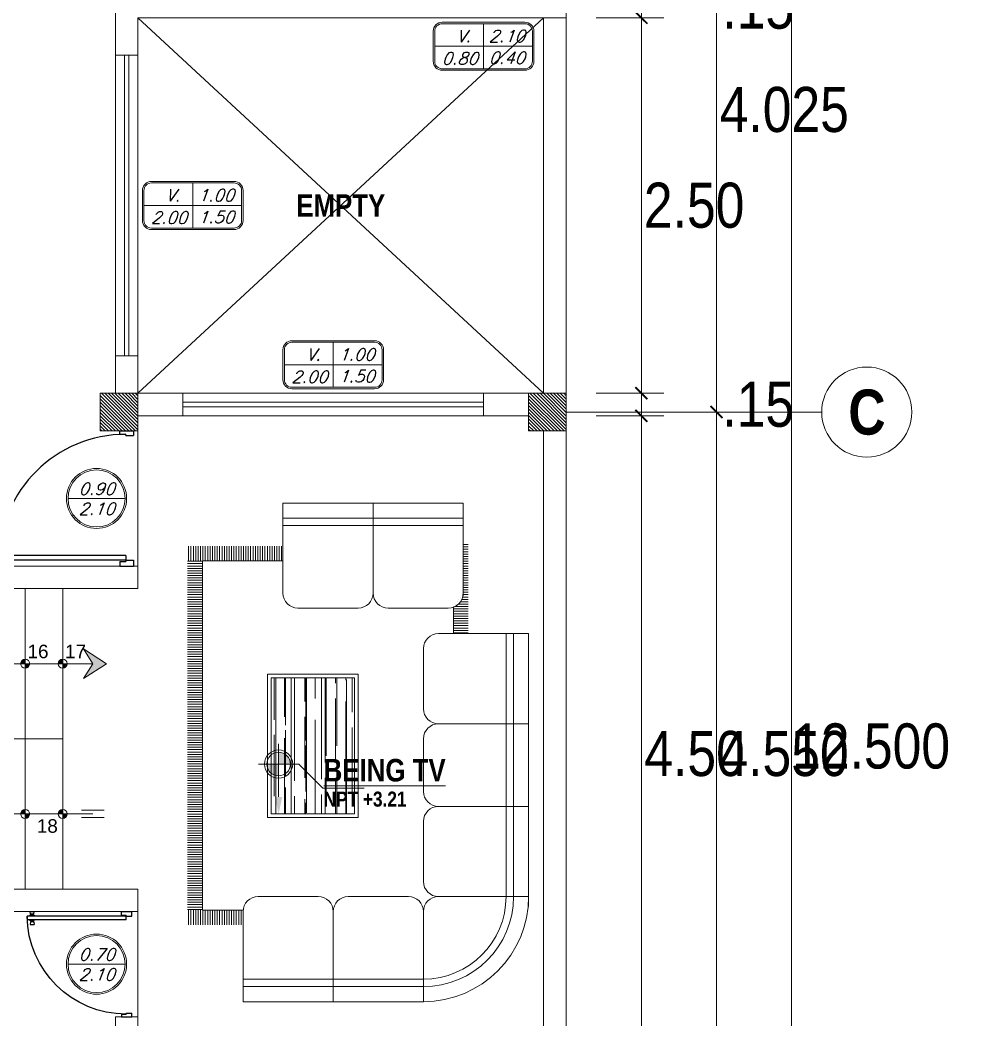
# Model space of a CAD drawing. Header units: millimetres. Extents: x 56 to 215, y 47 to 103.
# Drawn here: x 74.09 to 80.38, y 91.04 to 97.69 of the extents above; entities that cross this region are included whole.
import ezdxf
from ezdxf.enums import TextEntityAlignment as Align

# ---------------------------------------------------------------- set-up
doc = ezdxf.new("R2010")
doc.units = ezdxf.units.MM
for name, color, linetype, lineweight in [('A_Bloques', 56, 'Continuous', 15), ('A_Detalle de Vanos', 250, 'Continuous', 5), ('A_Muro con Techo', 232, 'Continuous', 40), ('A_Muro sin Techo', 134, 'Continuous', 20), ('A_Texto', 43, 'Continuous', 9), ('A_Ventana', 140, 'Continuous', 9), ('E_Columna', 3, 'Continuous', 25), ('G_Ejes', 253, 'Continuous', 20), ('G_Escalera', 40, 'Continuous', 18), ('G_Texto', 122, 'Continuous', 20)]:
    doc.layers.add(name, color=color, linetype=linetype, lineweight=lineweight)
doc.layers.add('A_Puerta', color=32, linetype='Continuous')
doc.layers.add('G_Acotación', color=171, linetype='Continuous')
doc.styles.add('Acotacion', font='ARIALN.TTF')
doc.styles.add('AMBIENTES', font='ARIALNB.TTF', dxfattribs={"height": 0.15})
doc.styles.add('Arial Marron', font='ARIALN.TTF')
doc.styles.add('ARIAL1.2', font='arial.ttf', dxfattribs={"width": 1.2})
doc.styles.add('Cotas', font='ARIALNB.TTF', dxfattribs={"height": 0.1})
doc.styles.add('Eje', font='ARIALNB.TTF', dxfattribs={"height": 0.3})
doc.styles.add('LETRAS', font='simplex1.shx', dxfattribs={"oblique": 20})
doc.dimstyles.new('Lenin_50', dxfattribs={"dimtxt": 0.3, "dimasz": 0.08, "dimexe": 0.15, "dimexo": 0.2, "dimgap": 0.03, "dimtad": 2, "dimtih": 1, "dimtoh": 1, "dimlfac": -1, "dimzin": 4, "dimdsep": 46, "dimtxsty": 'Acotacion', "dimblk": 'ARCHTICK', "dimcen": 0.08, "dimclrd": 256, "dimclre": 256, "dimclrt": 4, "dimazin": 1, "dimtm": 1e-09, "dimtfac": 1, "dimtmove": 2, "dimatfit": 2, "dimfxl": 1, "dimtolj": 1, "dimlwd": 13, "dimlwe": 18, "dimarcsym": 0})
pattern_1 = [(180, (-138.506639, -76.311573), (0, 0.015875), [])]
pattern_2 = [(90, (-138.506639, -76.311573), (0.015875, 1e-18), [])]
pattern_3 = [(135, (186.871546, 6.74542), (0.0112253202, 0.0112253202), [])]

# ---------------------------------------------------------------- blocks, each defined once
blk = doc.blocks.new('Sala 02')
h = blk.add_hatch()
h.set_pattern_fill('LINE,_O', color=256, scale=0.005)
h.set_pattern_definition(pattern_1)
edge = h.paths.add_edge_path()
edge.add_line((0.4348, 3.0575), (0.4018, 3.0575))
edge.add_line((0.4018, 3.0575), (0.4018, 2.45))
edge.add_line((0.4018, 2.45), (0.5007, 2.45))
edge.add_line((0.5007, 2.45), (0.5007, 2.6256))
edge.add_arc((0.5348, 2.7196), 0.1, 180.00153, 250.06437, ccw=False)
edge.add_line((0.4348, 2.7196), (0.4348, 3.0575))
h = blk.add_hatch()
h.set_pattern_fill('LINE,_O', color=256, scale=0.005, angle=90)
h.set_pattern_definition(pattern_2)
h.paths.add_polyline_path([(2.2692, 3.0326), (2.2692, 2.9336), (1.6348, 2.9336), (1.6348, 3.0325)])
h = blk.add_hatch()
h.set_pattern_fill('LINE,_O', color=256, scale=0.005)
h.set_pattern_definition(pattern_1)
h.paths.add_polyline_path([(2.1703, 2.9336), (2.2692, 2.9336), (2.2692, 0.6097), (2.1703, 0.6097)])
h = blk.add_hatch()
h.set_pattern_fill('AR-RROOF', color=256, scale=0.004, angle=90, style=0)
h.paths.add_polyline_path([(1.1592, 1.2505), (1.7124, 1.2505), (1.7124, 2.1547), (1.1592, 2.1547)])
h = blk.add_hatch()
h.set_pattern_fill('LINE,_O', color=256, scale=0.005, angle=90)
h.set_pattern_definition(pattern_2)
h.paths.add_polyline_path([(2.2692, 0.6097), (2.2692, 0.5108), (1.9001, 0.5108), (1.9001, 0.6097)])
at = {"color": 0, "linetype": 'Continuous', "lineweight": 5}
for p, q in [((0.4347, 3.2196), (0.4347, 3.3196)), ((0.4347, 3.2196), (0.4347, 3.3196)), ((0.4348, 2.7196), (0.4347, 3.3196)), ((1.0347, 3.3196), (0.4347, 3.3196)), ((1.0347, 3.2196), (1.0347, 3.3196)), ((1.0347, 3.2196), (1.0347, 3.3196)), ((1.0348, 2.7196), (1.0347, 3.3196)), ((1.6347, 3.3196), (1.0347, 3.3196)), ((1.0347, 3.2196), (1.0347, 3.3196)), ((1.6347, 3.2196), (1.6347, 3.3196)), ((1.6347, 3.2196), (1.6347, 3.3196)), ((1.6347, 3.2196), (1.6347, 3.3196)), ((1.6348, 2.7196), (1.6347, 3.3196)), ((0.4347, 3.2196), (1.0347, 3.2196)), ((0.4348, 2.7196), (0.4347, 3.2196)), ((1.0347, 3.2196), (1.6347, 3.2196)), ((1.0348, 2.7196), (1.0347, 3.2196)), ((1.0348, 2.7196), (1.0347, 3.2196)), ((1.6348, 2.7196), (1.6347, 3.2196)), ((1.6348, 2.7196), (1.6347, 3.2196)), ((0.4347, 3.1696), (1.0347, 3.1696)), ((1.0347, 3.1696), (1.6347, 3.1696)), ((0.5348, 2.6196), (0.9348, 2.6196)), ((1.1348, 2.6196), (1.5348, 2.6196)), ((0.1, 2.45), (0, 2.4499)), ((0, 2.4499), (0, 1.8499)), ((0.6, 2.45), (0.1, 2.45)), ((0.1, 1.85), (0.1, 2.45)), ((0.15, 1.85), (0.15, 2.45)), ((0.7, 1.95), (0.7, 2.35)), ((0.1, 1.3), (0.1, 1.9)), ((0.15, 1.3), (0.15, 1.9)), ((0.6, 1.85), (0, 1.8499)), ((0.1, 1.85), (0, 1.8499)), ((0.1, 1.85), (0, 1.8499)), ((0.1, 1.85), (0, 1.8499)), ((0.1, 1.85), (0, 1.8499)), ((0.1, 1.85), (0, 1.8499)), ((0, 0.634), (0, 1.8499)), ((0.6, 1.85), (0.1, 1.85)), ((0.6, 1.85), (0.1, 1.85)), ((0.6, 1.85), (0.1, 1.85)), ((0.6, 1.85), (0.1, 1.85)), ((0.7, 1.4), (0.7, 1.75)), ((0.1, 1.3), (0, 1.2999)), ((0.1, 1.3), (0, 1.2999)), ((0.1, 1.3), (0.1, 0.7)), ((0.6, 1.3), (0.1, 1.3)), ((0.6, 1.3), (0.1, 1.3)), ((0.15, 1.3), (0.15, 0.7)), ((0.7, 1.2), (0.7, 0.8)), ((0.1, 0.7), (0, 0.6999)), ((0.6, 0.7), (0.1, 0.7)), ((1.2, 0.7), (0.8, 0.7)), ((1.8, 0.7), (1.4, 0.7)), ((0.7001, 0.6), (0.7001, 0.1)), ((1.3001, 0.6), (1.3001, 0.1)), ((1.3001, 0.6), (1.3001, 0.1)), ((1.3001, 0.6), (1.3001, 0.1)), ((1.9001, 0.6), (1.9001, 0.1)), ((1.9001, 0.6), (1.9001, 0)), ((1.3001, 0.15), (0.7001, 0.15)), ((1.9001, 0.15), (1.3001, 0.15)), ((0.7001, 0.1), (0.7001, 0)), ((1.3001, 0.1), (0.7001, 0.1)), ((1.9001, 0.1), (1.3001, 0.1)), ((1.3001, 0.1), (1.3001, 0)), ((1.3001, 0.1), (1.3001, 0)), ((1.3001, 0.1), (1.3001, 0)), ((1.9001, 0.1), (1.9001, 0)), ((1.9001, 0.1), (1.9001, 0)), ((1.3001, 0), (1.9001, 0)), ((0.7001, 0), (1.3001, 0))]:
    blk.add_line(p, q, dxfattribs=at)
at = {"color": 0}
for p, q in [((1.1592, 2.1547), (1.1592, 1.2505)), ((1.7124, 2.1547), (1.1592, 2.1547)), ((1.7124, 1.2505), (1.7124, 2.1547)), ((1.1592, 1.2505), (1.7124, 1.2505))]:
    blk.add_line(p, q, dxfattribs=at)
for points in [[(1.8996, 0.6097), (2.1703, 0.6097), (2.1703, 2.9336), (1.6348, 2.9336)], [(0.5007, 2.6256), (0.5007, 2.45)]]:
    blk.add_lwpolyline(points)
blk.add_lwpolyline([(0.5029, 2.6248, -0.322044), (0.4348, 2.7196), (0.4348, 2.8575)], format="xyb")
for points in [[(1.1342, 1.2255), (1.7374, 1.2255), (1.7374, 2.1797), (1.1342, 2.1797)], [(1.1592, 1.2505), (1.7124, 1.2505), (1.7124, 2.1547), (1.1592, 2.1547)]]:
    blk.add_lwpolyline(points, close=True)
at = {"color": 0, "linetype": 'Continuous', "lineweight": 5}
for centre, radius, start, end in [((0.5348, 2.7196), 0.1, 180.00153, 270.00153), ((0.9348, 2.7196), 0.1, 270.00153, 0.00153), ((1.1348, 2.7196), 0.1, 180.00153, 270.00153), ((1.5348, 2.7196), 0.1, 270.00153, 0.00153), ((0.6, 2.35), 0.1, 0.00153, 90.00153), ((0.6, 1.95), 0.1, 270.00153, 0.00153), ((0.6, 1.75), 0.1, 0.00153, 90.00153), ((0.6, 1.75), 0.1, 0.00153, 90.00153), ((0.6, 1.4), 0.1, 270.00153, 0.00153), ((0.6, 1.2), 0.1, 0.00153, 90.00153), ((0.6, 0.8), 0.1, 270.00153, 0.00153), ((0.7, 0.7), 0.7, 180.00153, 270.00153), ((0.7, 0.7), 0.6, 180.00153, 270.00153), ((0.7, 0.7), 0.55, 180.00153, 270.00153), ((0.6001, 0.6), 0.1, 0.00153, 90.00153), ((0.8001, 0.6), 0.1, 90.00153, 180.00153), ((1.2001, 0.6), 0.1, 0.00153, 90.00153), ((1.4001, 0.6), 0.1, 90.00153, 180.00153), ((1.8001, 0.6), 0.1, 0.00153, 90.00153)]:
    blk.add_arc(centre, radius, start, end, dxfattribs=at)
blk = doc.blocks.new('Puerta 02')
for p, q in [((0.0239, 0.9132), (0, 0.918)), ((0, 0.918), (0, 0.8782)), ((0.0239, 0.9068), (0.0239, 0.9132)), ((0.0277, 0.9068), (0.0239, 0.9068)), ((0.0239, 0.8893), (0.0239, 0.9068)), ((0.0277, 0.8893), (0.0239, 0.8893)), ((0.0239, 0.8893), (0.0239, 0.883)), ((0.0317, 0.9092), (0.0277, 0.9092)), ((0.0277, 0.9068), (0.0277, 0.9092)), ((0.0277, 0.8893), (0.0277, 0.9068)), ((0.0277, 0.8893), (0.0277, 0.8869)), ((0.0317, 0.9092), (0.0317, 0.9124)), ((0.0357, 0.9124), (0.0317, 0.9124)), ((0.0317, 0.8869), (0.0317, 0.9092)), ((0.042, 0.9243), (0.0357, 0.9124)), ((0.0357, 0.8838), (0.0357, 0.9124)), ((0.042, 0.8718), (0.042, 0.9243)), ((0.0436, 0.9243), (0.042, 0.9243)), ((0.0436, 0.9463), (0.0784, 0.9463)), ((0.0436, 0.005), (0.0436, 0.9463)), ((0.0784, 0.005), (0.0784, 0.9463)), ((0.0784, 0.9243), (0.08, 0.9243)), ((0.0789, 0.8981), (0.0789, 0.8981)), ((0.0789, 0.8981), (0.0789, 0.8981)), ((0.08, 0.8718), (0.08, 0.9243)), ((0.08, 0.9243), (0.0863, 0.9124)), ((0.0863, 0.8838), (0.0863, 0.9124)), ((0.0863, 0.9124), (0.0903, 0.9124)), ((0.0903, 0.9092), (0.0903, 0.9124)), ((0.0903, 0.9092), (0.0943, 0.9092)), ((0.0903, 0.8869), (0.0903, 0.9092)), ((0.0943, 0.9068), (0.0943, 0.9092)), ((0.0943, 0.8893), (0.0943, 0.9068)), ((0.0943, 0.9068), (0.0983, 0.9068)), ((0.0943, 0.8893), (0.0943, 0.8869)), ((0.0943, 0.8893), (0.0983, 0.8893)), ((0.0983, 0.9132), (0.1221, 0.918)), ((0.0983, 0.9068), (0.0983, 0.9132)), ((0.0983, 0.8893), (0.0983, 0.9068)), ((0.0983, 0.8893), (0.0983, 0.883)), ((0.1221, 0.918), (0.1221, 0.8782)), ((0.0239, 0.883), (0, 0.8782)), ((0.0317, 0.8869), (0.0277, 0.8869)), ((0.0317, 0.8869), (0.0317, 0.8838)), ((0.0357, 0.8838), (0.0317, 0.8838)), ((0.042, 0.8718), (0.0357, 0.8838)), ((0.0436, 0.8718), (0.042, 0.8718)), ((0.0784, 0.8718), (0.08, 0.8718)), ((0.08, 0.8718), (0.0863, 0.8838)), ((0.0863, 0.8838), (0.0903, 0.8838)), ((0.0903, 0.8869), (0.0943, 0.8869)), ((0.0903, 0.8869), (0.0903, 0.8838)), ((0.0983, 0.883), (0.1221, 0.8782)), ((0, 0.05), (0, -0.05)), ((0.0336, 0.05), (0, 0.05)), ((0.0336, 0.05), (0.0336, 0.005)), ((0.0436, 0.005), (0.0336, 0.005)), ((0.0783, 0.005), (0.0433, 0.005)), ((0.0436, 0.005), (0.0436, -0.05)), ((0.965, 0.005), (0.975, 0.005)), ((0.965, 0.005), (0.965, -0.05)), ((0.975, 0.05), (0.975, 0.005)), ((0.975, 0.05), (1, 0.05)), ((1, 0.05), (1, -0.05)), ((0.0436, -0.05), (0, -0.05)), ((1, -0.05), (0.965, -0.05))]:
    blk.add_line(p, q)
blk.add_arc((0.0336, 0.005), 0.9414, 0, 89.39134)
blk = doc.blocks.new('TITULP')
h = blk.add_hatch(color=1)
h.paths.add_polyline_path([(0, -0.0554), (0, -0.134), (0.0785, -0.134, 0.414214)])
h.paths.add_polyline_path([(0, -0.134), (-0.0785, -0.134, 0.414214), (0, -0.2125)])
for p, q in [((0, -0.3527), (0, 0)), ((-0.134, -0.134), (0.134, -0.134)), ((0.2939, -0.2939), (0.5699, -0.2939))]:
    blk.add_line(p, q)
at = {"lineweight": 18}
blk.add_line((0.134, -0.134), (0.2939, -0.2939), dxfattribs=at)
for radius in [0.0937, 0.0785]:
    blk.add_circle((0, -0.134), radius)
blk.add_solid([(0.0242, -0.3527), (0, -0.4678), (-0.0242, -0.3527)])
at = {"style": 'Arial Marron', "width": 1.35}
blk.add_attdef('%%USALA', text='', height=0.14, dxfattribs=at).set_placement((0.3052, -0.1124), align=Align.TOP_LEFT)
at = {"style": 'Arial Marron', "width": 1.1}
blk.add_attdef('NPT%%P0.00', text='', height=0.1, dxfattribs=at).set_placement((0.6033, -0.3972), align=Align.MIDDLE_CENTER)
at = {"style": 'Arial Marron'}
blk.add_attdef('PISO', text='', height=0.08, dxfattribs=at).set_placement((0.6033, -0.5391), align=Align.MIDDLE_CENTER)
blk = doc.blocks.new('Eri')
blk.add_line((-1.7, 0), (0, 0))
blk.add_circle((-2, 0), 0.3)
at = {"color": 1, "style": 'Eje', "flags": 4}
blk.add_attdef('H', text='', height=0.3, dxfattribs=at).set_placement((-2, 0), align=Align.MIDDLE_CENTER)
blk = doc.blocks.new('_ArchTick')
at = {"color": 0, "linetype": 'ByBlock', "const_width": 0.15}
blk.add_lwpolyline([(-0.5, -0.5), (0.5, 0.5)], dxfattribs=at)
blk = doc.blocks.new('*D70')
at = {"layer": 'Defpoints', "color": 0, "transparency": 16777216}
for p in [(77.7255, 99.1087), (79.2255, 99.1087), (77.7255, 86.6087)]:
    blk.add_point(p, dxfattribs=at)
at = {"layer": 'G_Acotación', "lineweight": 18, "transparency": 16777216}
for p, q in [((77.9255, 99.1087), (79.3755, 99.1087)), ((77.9255, 86.6087), (79.3755, 86.6087))]:
    blk.add_line(p, q, dxfattribs=at)
at = {"layer": 'G_Acotación', "lineweight": 13, "transparency": 16777216}
blk.add_line((79.2255, 86.6087), (79.2255, 99.1087), dxfattribs=at)
at = {"layer": 'G_Acotación', "lineweight": 13, "transparency": 16777216, "xscale": 0.08, "yscale": 0.08, "zscale": 0.08}
for p, rotation in [((79.2255, 99.1087), 90), ((79.2255, 86.6087), 270)]:
    blk.add_blockref('_ArchTick', p, dxfattribs=dict(at, rotation=rotation))
at = {"layer": 'G_Acotación', "color": 4, "lineweight": 5, "transparency": 16777216, "insert": (79.7542, 92.8587), "char_height": 0.3, "attachment_point": 5, "style": 'Acotacion'}
blk.add_mtext('\\A1;12.500', dxfattribs=at)
blk = doc.blocks.new('*D72')
at = {"layer": 'Defpoints', "color": 0, "transparency": 16777216}
for p in [(77.7255, 95.0837), (78.7255, 95.0837), (77.7255, 90.5337)]:
    blk.add_point(p, dxfattribs=at)
at = {"layer": 'G_Acotación', "lineweight": 18, "transparency": 16777216}
for p, q in [((77.9255, 95.0837), (78.8755, 95.0837)), ((77.9255, 90.5337), (78.8755, 90.5337))]:
    blk.add_line(p, q, dxfattribs=at)
at = {"layer": 'G_Acotación', "lineweight": 13, "transparency": 16777216}
blk.add_line((78.7255, 90.5337), (78.7255, 95.0837), dxfattribs=at)
at = {"layer": 'G_Acotación', "lineweight": 13, "transparency": 16777216, "xscale": 0.08, "yscale": 0.08, "zscale": 0.08}
for p, rotation in [((78.7255, 95.0837), 90), ((78.7255, 90.5337), 270)]:
    blk.add_blockref('_ArchTick', p, dxfattribs=dict(at, rotation=rotation))
at = {"layer": 'G_Acotación', "color": 4, "lineweight": 5, "transparency": 16777216, "insert": (79.1751, 92.8087), "char_height": 0.3, "attachment_point": 5, "style": 'Acotacion'}
blk.add_mtext('\\A1;4.550', dxfattribs=at)
blk = doc.blocks.new('*D73')
at = {"layer": 'Defpoints', "color": 0, "transparency": 16777216}
for p in [(77.7255, 99.1087), (78.7255, 99.1087), (77.7255, 95.0837)]:
    blk.add_point(p, dxfattribs=at)
at = {"layer": 'G_Acotación', "lineweight": 18, "transparency": 16777216}
for p, q in [((77.9255, 99.1087), (78.8755, 99.1087)), ((77.9255, 95.0837), (78.8755, 95.0837))]:
    blk.add_line(p, q, dxfattribs=at)
at = {"layer": 'G_Acotación', "lineweight": 13, "transparency": 16777216}
blk.add_line((78.7255, 95.0837), (78.7255, 99.1087), dxfattribs=at)
at = {"layer": 'G_Acotación', "lineweight": 13, "transparency": 16777216, "xscale": 0.08, "yscale": 0.08, "zscale": 0.08}
for p, rotation in [((78.7255, 99.1087), 90), ((78.7255, 95.0837), 270)]:
    blk.add_blockref('_ArchTick', p, dxfattribs=dict(at, rotation=rotation))
at = {"layer": 'G_Acotación', "color": 4, "lineweight": 5, "transparency": 16777216, "insert": (79.1764, 97.0962), "char_height": 0.3, "attachment_point": 5, "style": 'Acotacion'}
blk.add_mtext('\\A1;4.025', dxfattribs=at)
blk = doc.blocks.new('*D149')
at = {"layer": 'Defpoints', "color": 0, "transparency": 16777216}
for p in [(77.7255, 97.8587), (77.7255, 97.7087), (78.2255, 97.7087)]:
    blk.add_point(p, dxfattribs=at)
at = {"layer": 'G_Acotación', "lineweight": 18, "transparency": 16777216}
for p, q in [((77.9255, 97.8587), (78.3755, 97.8587)), ((77.9255, 97.7087), (78.3755, 97.7087))]:
    blk.add_line(p, q, dxfattribs=at)
at = {"layer": 'G_Acotación', "lineweight": 13, "transparency": 16777216}
blk.add_line((78.2255, 97.8587), (78.2255, 97.7087), dxfattribs=at)
at = {"layer": 'G_Acotación', "lineweight": 13, "transparency": 16777216, "xscale": 0.08, "yscale": 0.08, "zscale": 0.08}
for p, rotation in [((78.2255, 97.8587), 90), ((78.2255, 97.7087), 270)]:
    blk.add_blockref('_ArchTick', p, dxfattribs=dict(at, rotation=rotation))
at = {"layer": 'G_Acotación', "color": 4, "lineweight": 5, "transparency": 16777216, "insert": (79.0032, 97.7837), "char_height": 0.3, "attachment_point": 5, "style": 'Acotacion'}
blk.add_mtext('\\A1;.15', dxfattribs=at)
blk = doc.blocks.new('*D150')
at = {"layer": 'Defpoints', "color": 0, "transparency": 16777216}
for p in [(77.7255, 97.7087), (77.7255, 95.2087), (78.2255, 95.2087)]:
    blk.add_point(p, dxfattribs=at)
at = {"layer": 'G_Acotación', "lineweight": 18, "transparency": 16777216}
for p, q in [((77.9255, 97.7087), (78.3755, 97.7087)), ((77.9255, 95.2087), (78.3755, 95.2087))]:
    blk.add_line(p, q, dxfattribs=at)
at = {"layer": 'G_Acotación', "lineweight": 13, "transparency": 16777216}
blk.add_line((78.2255, 97.7087), (78.2255, 95.2087), dxfattribs=at)
at = {"layer": 'G_Acotación', "lineweight": 13, "transparency": 16777216, "xscale": 0.08, "yscale": 0.08, "zscale": 0.08}
for p, rotation in [((78.2255, 97.7087), 90), ((78.2255, 95.2087), 270)]:
    blk.add_blockref('_ArchTick', p, dxfattribs=dict(at, rotation=rotation))
at = {"layer": 'G_Acotación', "color": 4, "lineweight": 5, "transparency": 16777216, "insert": (78.5767, 96.4587), "char_height": 0.3, "attachment_point": 5, "style": 'Acotacion'}
blk.add_mtext('\\A1;2.50', dxfattribs=at)
blk = doc.blocks.new('*D151')
at = {"layer": 'Defpoints', "color": 0, "transparency": 16777216}
for p in [(77.7255, 95.2087), (77.7255, 95.0587), (78.2255, 95.0587)]:
    blk.add_point(p, dxfattribs=at)
at = {"layer": 'G_Acotación', "lineweight": 18, "transparency": 16777216}
for p, q in [((77.9255, 95.2087), (78.3755, 95.2087)), ((77.9255, 95.0587), (78.3755, 95.0587))]:
    blk.add_line(p, q, dxfattribs=at)
at = {"layer": 'G_Acotación', "lineweight": 13, "transparency": 16777216}
blk.add_line((78.2255, 95.2087), (78.2255, 95.0587), dxfattribs=at)
at = {"layer": 'G_Acotación', "lineweight": 13, "transparency": 16777216, "xscale": 0.08, "yscale": 0.08, "zscale": 0.08}
for p, rotation in [((78.2255, 95.2087), 90), ((78.2255, 95.0587), 270)]:
    blk.add_blockref('_ArchTick', p, dxfattribs=dict(at, rotation=rotation))
at = {"layer": 'G_Acotación', "color": 4, "lineweight": 5, "transparency": 16777216, "insert": (79.0032, 95.1337), "char_height": 0.3, "attachment_point": 5, "style": 'Acotacion'}
blk.add_mtext('\\A1;.15', dxfattribs=at)
blk = doc.blocks.new('*D152')
at = {"layer": 'Defpoints', "color": 0, "transparency": 16777216}
for p in [(77.7255, 95.0587), (77.7255, 90.5587), (78.2255, 90.5587)]:
    blk.add_point(p, dxfattribs=at)
at = {"layer": 'G_Acotación', "lineweight": 18, "transparency": 16777216}
for p, q in [((77.9255, 95.0587), (78.3755, 95.0587)), ((77.9255, 90.5587), (78.3755, 90.5587))]:
    blk.add_line(p, q, dxfattribs=at)
at = {"layer": 'G_Acotación', "lineweight": 13, "transparency": 16777216}
blk.add_line((78.2255, 95.0587), (78.2255, 90.5587), dxfattribs=at)
at = {"layer": 'G_Acotación', "lineweight": 13, "transparency": 16777216, "xscale": 0.08, "yscale": 0.08, "zscale": 0.08}
for p, rotation in [((78.2255, 95.0587), 90), ((78.2255, 90.5587), 270)]:
    blk.add_blockref('_ArchTick', p, dxfattribs=dict(at, rotation=rotation))
at = {"layer": 'G_Acotación', "color": 4, "lineweight": 5, "transparency": 16777216, "insert": (78.5795, 92.8087), "char_height": 0.3, "attachment_point": 5, "style": 'Acotacion'}
blk.add_mtext('\\A1;4.50', dxfattribs=at)

msp = doc.modelspace()

# ---------------------------------------------------------------- hatches: boundary and pattern name
at = {"layer": 'E_Columna', "lineweight": 5}
h = msp.add_hatch(dxfattribs=at)
h.set_pattern_fill('LINE', color=256, scale=0.005, angle=45, style=0)
h.set_pattern_definition(pattern_3)
h.paths.add_polyline_path([(74.8755, 94.9587), (74.6255, 94.9587), (74.6255, 95.2087), (74.8755, 95.2087)])
h = msp.add_hatch(dxfattribs=at)
h.set_pattern_fill('LINE', color=256, scale=0.005, angle=45, style=0)
h.set_pattern_definition(pattern_3)
h.paths.add_polyline_path([(77.7255, 94.9587), (77.4755, 94.9587), (77.4755, 95.2087), (77.7255, 95.2087)])
at = {"layer": 'G_Escalera', "lineweight": 5}
msp.add_hatch(color=3, dxfattribs=at).paths.add_polyline_path([(74.6674, 93.4087), (74.5143, 93.3095), (74.5755, 93.4087), (74.5143, 93.5079)])
h = msp.add_hatch(color=3, dxfattribs=at)
h.paths.add_polyline_path([(74.0955, 93.4087, -0.414214), (74.1255, 93.4387), (74.1255, 93.4087)])
h.paths.add_polyline_path([(74.1255, 93.4087), (74.1555, 93.4087, -0.414214), (74.1255, 93.3787)])
h = msp.add_hatch(color=3, dxfattribs=at)
h.paths.add_polyline_path([(74.0955, 93.4087, -0.414214), (74.1255, 93.4387), (74.1255, 93.4087)])
h.paths.add_polyline_path([(74.1255, 93.4087), (74.1555, 93.4087, -0.414214), (74.1255, 93.3787)])
h = msp.add_hatch(color=3, dxfattribs=at)
h.paths.add_polyline_path([(74.3455, 93.4087, -0.414214), (74.3755, 93.4387), (74.3755, 93.4087)])
h.paths.add_polyline_path([(74.3755, 93.4087), (74.4055, 93.4087, -0.414214), (74.3755, 93.3787)])
h = msp.add_hatch(color=3, dxfattribs=at)
h.paths.add_polyline_path([(74.3455, 93.4087, -0.414214), (74.3755, 93.4387), (74.3755, 93.4087)])
h.paths.add_polyline_path([(74.3755, 93.4087), (74.4055, 93.4087, -0.414214), (74.3755, 93.3787)])
h = msp.add_hatch(color=3, dxfattribs=at)
h.paths.add_polyline_path([(74.0955, 92.4087, -0.414214), (74.1255, 92.4387), (74.1255, 92.4087)])
h.paths.add_polyline_path([(74.1255, 92.4087), (74.1555, 92.4087, -0.414214), (74.1255, 92.3787)])
h = msp.add_hatch(color=3, dxfattribs=at)
h.paths.add_polyline_path([(74.0955, 92.4087, -0.414214), (74.1255, 92.4387), (74.1255, 92.4087)])
h.paths.add_polyline_path([(74.1255, 92.4087), (74.1555, 92.4087, -0.414214), (74.1255, 92.3787)])
h = msp.add_hatch(color=3, dxfattribs=at)
h.paths.add_polyline_path([(74.3455, 92.4087, -0.414214), (74.3755, 92.4387), (74.3755, 92.4087)])
h.paths.add_polyline_path([(74.3755, 92.4087), (74.4055, 92.4087, -0.414214), (74.3755, 92.3787)])
h = msp.add_hatch(color=3, dxfattribs=at)
h.paths.add_polyline_path([(74.3455, 92.4087, -0.414214), (74.3755, 92.4387), (74.3755, 92.4087)])
h.paths.add_polyline_path([(74.3755, 92.4087), (74.4055, 92.4087, -0.414214), (74.3755, 92.3787)])

# ---------------------------------------------------------------- linework, layer by layer
at = {"layer": 'A_Detalle de Vanos', "linetype": 'ByBlock', "lineweight": 5}
for p, q in [((77.1755, 97.6687), (77.1755, 97.3687)), ((75.2405, 96.6087), (75.2405, 96.3087)), ((76.1755, 95.5487), (76.1755, 95.2487))]:
    msp.add_line(p, q, dxfattribs=at)
at = {"layer": 'A_Detalle de Vanos', "lineweight": 5}
for p, q in [((77.5005, 97.5187), (76.8505, 97.5187)), ((75.5655, 96.4587), (74.9155, 96.4587)), ((76.5005, 95.3987), (75.8505, 95.3987))]:
    msp.add_line(p, q, dxfattribs=at)
at = {"layer": 'A_Detalle de Vanos', "linetype": 'Continuous', "lineweight": 5}
for p, q in [((74.7905, 94.5087), (74.4105, 94.5087)), ((74.7905, 91.4087), (74.4105, 91.4087))]:
    msp.add_line(p, q, dxfattribs=at)
at = {"layer": 'A_Detalle de Vanos', "lineweight": 5}
for points in [[(76.8405, 97.6187, -0.414214), (76.9005, 97.6787), (77.4505, 97.6787, -0.414214), (77.5105, 97.6187), (77.5105, 97.4187, -0.414214), (77.4505, 97.3587), (76.9005, 97.3587, -0.414214), (76.8405, 97.4187)], [(76.8505, 97.6187, -0.414214), (76.9005, 97.6687), (77.4505, 97.6687, -0.414214), (77.5005, 97.6187), (77.5005, 97.4187, -0.414214), (77.4505, 97.3687), (76.9005, 97.3687, -0.414214), (76.8505, 97.4187)], [(75.5755, 96.5587, 0.414214), (75.5155, 96.6187), (74.9655, 96.6187, 0.414214), (74.9055, 96.5587), (74.9055, 96.3587, 0.414214), (74.9655, 96.2987), (75.5155, 96.2987, 0.414214), (75.5755, 96.3587)], [(75.5655, 96.5587, 0.414214), (75.5155, 96.6087), (74.9655, 96.6087, 0.414214), (74.9155, 96.5587), (74.9155, 96.3587, 0.414214), (74.9655, 96.3087), (75.5155, 96.3087, 0.414214), (75.5655, 96.3587)], [(76.5105, 95.4987, 0.414214), (76.4505, 95.5587), (75.9005, 95.5587, 0.414214), (75.8405, 95.4987), (75.8405, 95.2987, 0.414214), (75.9005, 95.2387), (76.4505, 95.2387, 0.414214), (76.5105, 95.2987)], [(76.5005, 95.4987, 0.414214), (76.4505, 95.5487), (75.9005, 95.5487, 0.414214), (75.8505, 95.4987), (75.8505, 95.2987, 0.414214), (75.9005, 95.2487), (76.4505, 95.2487, 0.414214), (76.5005, 95.2987)]]:
    msp.add_lwpolyline(points, format="xyb", close=True, dxfattribs=at)
at = {"layer": 'A_Detalle de Vanos', "linetype": 'Continuous', "lineweight": 5}
for centre, radius in [((74.6005, 94.5087), 0.2), ((74.6005, 94.5087), 0.19), ((74.6005, 91.4087), 0.2), ((74.6005, 91.4087), 0.19)]:
    msp.add_circle(centre, radius, dxfattribs=at)
at = {"layer": 'A_Muro con Techo', "lineweight": 5}
for points in [[(74.8755, 97.4587), (74.8755, 97.7087), (77.7255, 97.7087), (77.7255, 99.1087), (71.7255, 99.1087), (71.7255, 86.4587)], [(71.9755, 98.9587), (74.6255, 98.9587), (74.6255, 98.8587), (74.7255, 98.8587), (74.7255, 98.5587), (74.8755, 98.5587), (74.8755, 98.9587), (77.5755, 98.9587), (77.5755, 97.8587), (74.7255, 97.8587), (74.7255, 97.4587), (74.8755, 97.4587)], [(75.1755, 95.0587), (74.8755, 95.0587), (74.8755, 94.9587), (74.6255, 94.9587), (74.6255, 95.2087), (74.7255, 95.2087), (74.7255, 95.4587), (74.8755, 95.4587), (74.8755, 95.2087), (75.1755, 95.2087), (75.1755, 95.0587)], [(77.7255, 86.6087), (77.4755, 86.6087), (77.4755, 86.8587), (77.5755, 86.8587), (77.5755, 90.4087), (75.9255, 90.4087), (75.9255, 89.3587), (75.7755, 89.3587), (75.7755, 90.5587), (77.4755, 90.5587), (77.4755, 90.6587), (77.5755, 90.6587), (77.5755, 94.9587), (77.4755, 94.9587), (77.4755, 95.0587), (77.1755, 95.0587), (77.1755, 95.2087)], [(77.1755, 95.2087), (77.7255, 95.2087), (77.7255, 86.6087)], [(71.8755, 93.9087), (74.8755, 93.9087), (74.8755, 94.0587), (73.8255, 94.0587)], [(71.8755, 91.7587), (74.8755, 91.7587), (74.8755, 91.9087), (71.8755, 91.9087)], [(74.8755, 90.4087), (74.8755, 91.0587), (74.7255, 91.0587), (74.7255, 90.6587)]]:
    msp.add_lwpolyline(points, dxfattribs=at)
at = {"layer": 'A_Muro sin Techo', "lineweight": 5}
for p, q in [((77.5755, 95.2087), (74.8755, 97.7087)), ((77.5755, 97.7087), (74.8755, 95.2087))]:
    msp.add_line(p, q, dxfattribs=at)
msp.add_lwpolyline([(77.5755, 97.7087), (77.7255, 97.7087), (77.7255, 95.2087), (77.5755, 95.2087)], close=True, dxfattribs=at)
at = {"layer": 'A_Puerta', "lineweight": 5}
for p, q in [((74.8755, 94.0587), (74.8755, 94.9587)), ((74.8755, 91.0587), (74.8755, 91.7587))]:
    msp.add_line(p, q, dxfattribs=at)
at = {"layer": 'A_Ventana', "color": 2, "lineweight": 5}
for p, q in [((74.7255, 97.4587), (74.8005, 97.4587)), ((74.7255, 97.4587), (74.7255, 95.4587)), ((74.8755, 97.4587), (74.8005, 97.4587)), ((74.8755, 97.4587), (74.8755, 95.4587)), ((74.7255, 95.4587), (74.8005, 95.4587)), ((74.8755, 95.4587), (74.8005, 95.4587)), ((75.1755, 95.2087), (75.1755, 95.1337)), ((75.1755, 95.2087), (77.1755, 95.2087)), ((77.1755, 95.2087), (77.1755, 95.1337)), ((75.1755, 95.0587), (75.1755, 95.1337)), ((77.1755, 95.0587), (77.1755, 95.1337)), ((75.1755, 95.0587), (77.1755, 95.0587))]:
    msp.add_line(p, q, dxfattribs=at)
at = {"layer": 'A_Ventana', "lineweight": 5}
for p, q in [((74.7855, 97.4587), (74.7855, 95.4587)), ((74.8155, 97.4587), (74.8155, 95.4587)), ((75.1755, 95.1487), (77.1755, 95.1487)), ((75.1755, 95.1187), (77.1755, 95.1187))]:
    msp.add_line(p, q, dxfattribs=at)
at = {"layer": 'E_Columna', "lineweight": 5}
for points in [[(74.8755, 94.9587), (74.6255, 94.9587), (74.6255, 95.2087), (74.8755, 95.2087)], [(77.7255, 94.9587), (77.4755, 94.9587), (77.4755, 95.2087), (77.7255, 95.2087)]]:
    msp.add_lwpolyline(points, close=True, dxfattribs=at)
at = {"layer": 'G_Escalera', "color": 3, "lineweight": 5}
for p, q in [((74.1555, 93.4087), (74.0955, 93.4087)), ((74.1555, 93.4087), (74.0955, 93.4087)), ((74.1255, 93.3787), (74.1255, 93.4387)), ((74.1255, 93.3787), (74.1255, 93.4387)), ((74.4055, 93.4087), (74.3455, 93.4087)), ((74.4055, 93.4087), (74.3455, 93.4087)), ((74.3755, 93.3787), (74.3755, 93.4387)), ((74.3755, 93.3787), (74.3755, 93.4387)), ((74.1555, 92.4087), (74.0955, 92.4087)), ((74.1555, 92.4087), (74.0955, 92.4087)), ((74.1255, 92.3787), (74.1255, 92.4387)), ((74.1255, 92.3787), (74.1255, 92.4387)), ((74.4055, 92.4087), (74.3455, 92.4087)), ((74.4055, 92.4087), (74.3455, 92.4087)), ((74.3755, 92.3787), (74.3755, 92.4387)), ((74.3755, 92.3787), (74.3755, 92.4387)), ((74.5005, 92.4337), (74.6505, 92.4337)), ((74.5005, 92.3837), (74.6505, 92.3837))]:
    msp.add_line(p, q, dxfattribs=at)
at = {"layer": 'G_Escalera', "lineweight": 5}
for points in [[(73.8755, 92.9087), (73.8755, 93.9087), (74.1255, 93.9087), (74.1255, 92.9087)], [(74.1255, 92.9087), (74.1255, 93.9087), (74.3755, 93.9087), (74.3755, 92.9087)], [(73.8755, 91.9087), (73.8755, 92.9087), (74.1255, 92.9087), (74.1255, 91.9087)], [(74.1255, 91.9087), (74.1255, 92.9087), (74.3755, 92.9087), (74.3755, 91.9087)]]:
    msp.add_lwpolyline(points, close=True, dxfattribs=at)
at = {"layer": 'G_Escalera', "color": 3, "lineweight": 5}
msp.add_lwpolyline([(74.6674, 93.4087), (74.5143, 93.3095), (74.5755, 93.4087), (74.5143, 93.5079)], close=True, dxfattribs=at)
at = {"layer": 'G_Escalera', "color": 5, "lineweight": 5}
msp.add_lwpolyline([(74.3755, 92.4087), (74.5755, 92.4087), (74.3755, 92.4087), (74.1255, 92.4087), (73.8755, 92.4087), (73.1255, 92.4087), (72.8755, 92.4087), (72.3755, 92.4087), (72.3755, 93.4087), (74.3755, 93.4087), (74.5755, 93.4087)], dxfattribs=at)
at = {"layer": 'G_Escalera', "color": 3, "lineweight": 5}
for centre in [(74.1255, 93.4087), (74.1255, 93.4087), (74.3755, 93.4087), (74.3755, 93.4087), (74.1255, 92.4087), (74.1255, 92.4087), (74.3755, 92.4087), (74.3755, 92.4087)]:
    msp.add_circle(centre, 0.03, dxfattribs=at)

# ---------------------------------------------------------------- block references
at = {"layer": 'A_Bloques', "lineweight": 5, "xscale": -1, "rotation": 359.9999999999997}
msp.add_blockref('Sala 02', (77.4755, 91.1587), dxfattribs=at)
at = {"layer": 'A_Puerta', "lineweight": 5, "rotation": 90}
for p, xscale, yscale, zscale in [((74.8005, 94.0587), 0.9000000000000057, 0.9000000000000057, 0.9000000000000057), ((74.8005, 91.7587), -0.6999999999999886, 0.6999999999999886, 0.7)]:
    msp.add_blockref('Puerta 02', p, dxfattribs=dict(at, xscale=xscale, yscale=yscale, zscale=zscale))
at = {"layer": 'A_Texto', "lineweight": 5}
ref = msp.add_blockref('TITULP', (75.8117, 92.8744), dxfattribs=at)
ref.add_attrib('NPT%%P0.00', 'NPT +3.21', dxfattribs={"layer": '0', "color": 30, "height": 0.1, "style": 'Cotas'}).set_placement((76.3874, 92.5072), align=Align.MIDDLE_CENTER)
ref.add_attrib('%%USALA', '%%UBEING TV', dxfattribs={"layer": '0', "height": 0.15, "style": 'AMBIENTES'}).set_placement((76.112, 92.7746), align=Align.TOP_LEFT)
at = {"layer": 'G_Ejes', "lineweight": 5}
ref = msp.add_blockref('Eri', (77.7255, 95.0837), dxfattribs=dict(at, xscale=-1, rotation=359.9999999999997))
ref.add_attrib('H', 'C', dxfattribs={"layer": '0', "color": 1, "height": 0.3, "rotation": 360, "style": 'Eje', "flags": 4}).set_placement((79.7267, 95.0837), align=Align.MIDDLE_CENTER)

# ---------------------------------------------------------------- texts
at = {"layer": 'A_Texto', "lineweight": 5, "style": 'AMBIENTES'}
msp.add_text('EMPTY', height=0.15, rotation=360, dxfattribs=at).set_placement((76.2255, 96.4587, 0), align=Align.MIDDLE)
at = {"layer": 'G_Texto', "lineweight": 5, "style": 'LETRAS', "oblique": 20}
for s, p in [('V.', (76.9948, 97.5469)), ('2.10', (77.2096, 97.5469)), ('0.80', (76.8967, 97.398)), ('0.40', (77.2096, 97.4017)), ('V.', (75.0598, 96.4869)), ('1.00', (75.2746, 96.4869)), ('2.00', (74.9617, 96.338)), ('1.50', (75.2746, 96.3417)), ('V.', (75.9948, 95.4269)), ('1.00', (76.2096, 95.4269)), ('2.00', (75.8967, 95.278)), ('1.50', (76.2096, 95.2817))]:
    msp.add_text(s, height=0.08, dxfattribs=at).set_placement(p)
for s, p in [('0.90', (74.6005, 94.5087)), ('2.10', (74.6005, 94.3754)), ('0.70', (74.6005, 91.4087)), ('2.10', (74.6005, 91.2754))]:
    msp.add_text(s, height=0.08, rotation=360, dxfattribs=at).set_placement(p, align=Align.BOTTOM_CENTER)
at = {"layer": 'G_Texto', "lineweight": 5, "style": 'ARIAL1.2'}
for s, p in [('16', (74.2108, 93.4452)), ('17', (74.4607, 93.4452)), ('18', (74.2728, 92.2833))]:
    msp.add_text(s, height=0.09, rotation=360, dxfattribs=at).set_placement(p, align=Align.CENTER)

# ---------------------------------------------------------------- dimensions: what is measured, and where the dimension line sits
at = {"layer": 'G_Acotación', "lineweight": 5}
for base, p1, p2, override, picture, middle in [((79.2255, 99.1087), (77.7255, 86.6087), (77.7255, 99.1087), {"dimdec": 3, "dimfxl": 0.06}, '*D70', (79.7542, 92.8587)), ((78.7255, 99.1087), (77.7255, 95.0837), (77.7255, 99.1087), {"dimdec": 3, "dimfxl": 0.06}, '*D73', (79.1764, 97.0962)), ((78.2255, 97.7087), (77.7255, 97.8587), (77.7255, 97.7087), {"dimfxl": 0.06}, '*D149', (79.0032, 97.7837)), ((78.2255, 95.2087), (77.7255, 97.7087), (77.7255, 95.2087), {"dimfxl": 0.06}, '*D150', (78.5767, 96.4587)), ((78.2255, 95.0587), (77.7255, 95.2087), (77.7255, 95.0587), {"dimfxl": 0.06}, '*D151', (79.0032, 95.1337)), ((78.7255, 95.0837), (77.7255, 90.5337), (77.7255, 95.0837), {"dimdec": 3, "dimfxl": 0.06}, '*D72', (79.1751, 92.8087)), ((78.2255, 90.5587), (77.7255, 95.0587), (77.7255, 90.5587), {"dimfxl": 0.06}, '*D152', (78.5795, 92.8087))]:
    dim = msp.add_linear_dim(base=base, p1=p1, p2=p2, angle=90, dimstyle='Lenin_50', override=override, dxfattribs=at)
    dim.commit()
    dim.dimension.update_dxf_attribs({"geometry": picture, "text_midpoint": middle})

doc.saveas('drawing.dxf')
